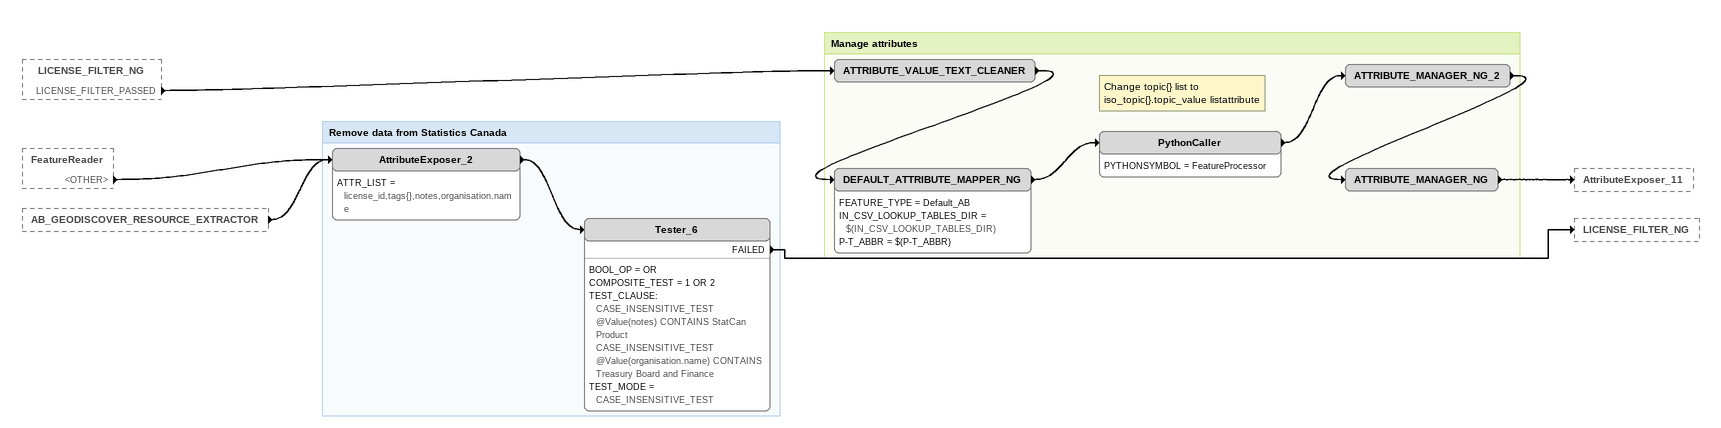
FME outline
LICENSE_FILTER_NG [outside]
    LICENSE_FILTER_PASSED -> ATTRIBUTE_VALUE_TEXT_CLEANER
FeatureReader [outside]
    <OTHER> -> AttributeExposer_2
AB_GEODISCOVER_RESOURCE_EXTRACTOR [outside]
    -> AttributeExposer_2

Bookmark: Remove data from Statistics Canada
AttributeExposer_2
    ATTR_LIST = license_id,tags{},notes,organisation.name
    -> Tester_6
Tester_6
    BOOL_OP = OR
    COMPOSITE_TEST = 1 OR 2
    TEST_CLAUSE:
      CASE_INSENSITIVE_TEST @Value(notes) CONTAINS StatCan Product
      CASE_INSENSITIVE_TEST @Value(organisation.name) CONTAINS Treasury Board and Finance
    TEST_MODE = CASE_INSENSITIVE_TEST
    FAILED -> LICENSE_FILTER_NG

Bookmark: Manage attributes
ATTRIBUTE_VALUE_TEXT_CLEANER
    -> DEFAULT_ATTRIBUTE_MAPPER_NG
DEFAULT_ATTRIBUTE_MAPPER_NG
    FEATURE_TYPE = Default_AB
    IN_CSV_LOOKUP_TABLES_DIR = $(IN_CSV_LOOKUP_TABLES_DIR)
    P-T_ABBR = $(P-T_ABBR)
    -> PythonCaller
Note: Change topic{} list to / iso_topic{}.topic_value listattribute
PythonCaller
    PYTHONSYMBOL = FeatureProcessor
    -> ATTRIBUTE_MANAGER_NG_2
ATTRIBUTE_MANAGER_NG_2
    -> ATTRIBUTE_MANAGER_NG
ATTRIBUTE_MANAGER_NG
    -> AttributeExposer_11
